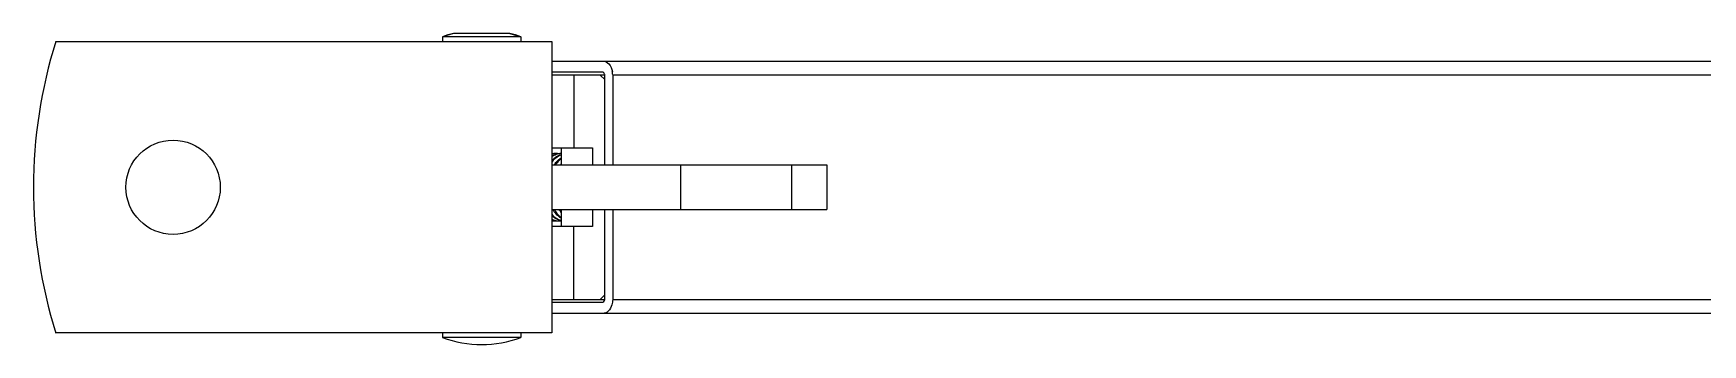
# Model space of a CAD drawing. Extents: x 69728788 to 150676229, y 20327566 to 43663798.
# Drawn here: x 75463296 to 75464652, y 20746667 to 20746919 of the extents above; entities that cross this region are included whole.
import ezdxf

# ---------------------------------------------------------------- set-up
doc = ezdxf.new("R2010")
doc.units = 0
doc.header["$LTSCALE"] = 1000
doc.header["$MEASUREMENT"] = 0
doc.layers.get('0').update_dxf_attribs({"linetype": 'CONTINUOUS'})
doc.layers.add('02___PRT_ALL_AXES', color=7, linetype='CONTINUOUS')

msp = doc.modelspace()

# ---------------------------------------------------------------- linework, layer by layer
at = {"color": 0, "linetype": 'Continuous'}
for p, q in [((75463314.6, 20746913), (75463717.5, 20746913)), ((75463628.6, 20746916.6), (75463628.6, 20746913)), ((75463692.4, 20746916.6), (75463692.4, 20746913)), ((75463717.5, 20746913), (75463717.5, 20746676.1)), ((75463717.5, 20746897), (75465601.9, 20746897)), ((75463758.9, 20746887.9), (75463717.5, 20746887.9)), ((75463760.5, 20746885.6), (75463717.5, 20746885.6)), ((75463735.3, 20746885.6), (75463735.3, 20746826.4)), ((75463760.5, 20746812.7), (75463760.5, 20746885.6)), ((75465696.5, 20746885.6), (75463766.9, 20746885.6)), ((75463766.9, 20746885.6), (75463766.9, 20746812.7)), ((75463717.5, 20746826.4), (75463750.5, 20746826.4)), ((75463725, 20746821.8), (75463725, 20746821.8)), ((75463717.5, 20746812.7), (75463940.9, 20746812.7)), ((75463822, 20746812.7), (75463822, 20746776.3)), ((75463912.2, 20746812.7), (75463912.2, 20746776.3)), ((75463940.9, 20746812.7), (75463940.9, 20746776.3)), ((75463717.5, 20746776.3), (75463940.9, 20746776.3)), ((75463760.5, 20746703.4), (75463760.5, 20746776.3)), ((75463766.9, 20746776.3), (75463766.9, 20746703.4)), ((75463750.5, 20746762.6), (75463717.5, 20746762.6)), ((75463735.3, 20746703.4), (75463735.3, 20746762.6)), ((75463717.5, 20746703.4), (75463760.5, 20746703.4)), ((75463717.5, 20746701.1), (75463758.9, 20746701.1)), ((75463766.9, 20746703.4), (75465696.5, 20746703.4)), ((75465601.9, 20746692), (75463717.5, 20746692)), ((75463717.5, 20746676.1), (75463314.6, 20746676.1)), ((75463628.6, 20746676.1), (75463628.6, 20746672.4)), ((75463692.4, 20746676.1), (75463692.4, 20746672.4))]:
    msp.add_line(p, q, dxfattribs=at)
for centre, radius, start, end in [((75463691.2, 20746794.5), 394.7, 162.5364, 197.4636), ((75463751, 20746885.7), 15.9, 359.9699, 10.667), ((75463716.3, 20746806.9), 14.9, 82.4837, 85.3612), ((75463721.2, 20746806.6), 15.2, 99.4059, 104.0602), ((75463720.2, 20746806.8), 15.1, 97.5196, 100.3775), ((75463720.1, 20746807), 14.9, 90.0172, 97.5261), ((75463721.1, 20746806.9), 15, 93.7181, 99.4047), ((75463721.1, 20746807.1), 14.8, 90.0033, 93.71), ((75463725.1, 20746806.3), 15.6, 104.2329, 107.4998), ((75463721.1, 20746807), 14.9, 82.2882, 89.9823), ((75463725, 20746806.7), 15.2, 97.342, 104.2378), ((75463725, 20746807), 14.9, 90.0162, 97.3323), ((75463742.8, 20746797.8), 26.8, 144.584, 145.9763), ((75463746.9, 20746797.7), 27, 145.3596, 145.974), ((75463746.5, 20746798), 26.5, 144.0186, 145.3617), ((75463745.1, 20746789.3), 25.4, 210.9338, 212.8546), ((75463743.7, 20746788.3), 23.6, 212.8181, 217.9395), ((75463746.3, 20746789.4), 25.6, 210.8557, 211.764), ((75463745.7, 20746789), 24.9, 211.7583, 213.8494), ((75463722.8, 20746781), 13.8, 247.0287, 253.5614), ((75463718.7, 20746779.9), 12.7, 264.401, 265.6635), ((75463717.7, 20746779.7), 12.5, 268.8134, 269.9997), ((75463718.7, 20746779.8), 12.6, 265.6608, 269.9953), ((75463718.7, 20746779.9), 12.7, 270.0261, 278.8295), ((75463722.7, 20746780.5), 13.3, 253.5974, 254.6218), ((75463722.6, 20746780.3), 13.1, 254.6083, 261.1845), ((75463722.6, 20746779.9), 12.7, 261.1911, 269.9741), ((75463723.5, 20746779.8), 12.6, 265.6605, 269.9953), ((75463723.5, 20746779.8), 12.7, 270.0139, 276.93), ((75463727.5, 20746780.5), 13.3, 253.5953, 254.6668), ((75463727.5, 20746780.3), 13.1, 254.6598, 259.3157)]:
    msp.add_arc(centre, radius, start, end, dxfattribs=at)
for points, knots in [([(75463758.9, 20746897), (75463760.7, 20746897), (75463764.7, 20746894.8), (75463766.2, 20746890.8), (75463766.7, 20746888.6)], [0, 0, 0, 0, 0.4468, 1, 1, 1, 1]), ([(75463760.5, 20746885.6), (75463760.5, 20746885.9), (75463760.4, 20746886.9), (75463759.6, 20746887.9), (75463758.9, 20746887.9)], [0, 0, 0, 0, 0.29846, 1, 1, 1, 1]), ([(75463725, 20746821.8), (75463723.7, 20746821.7), (75463721, 20746821.2), (75463718.6, 20746820), (75463717.4, 20746819.3)], [0, 0, 0, 0, 0.49066, 1, 1, 1, 1]), ([(75463717.4, 20746816.1), (75463718, 20746816.7), (75463720.2, 20746818.8), (75463722.9, 20746820.4), (75463725, 20746821.1)], [0, 0, 0, 0, 0.263007, 1, 1, 1, 1]), ([(75463717.5, 20746819.9), (75463717.7, 20746820), (75463718.7, 20746820.5), (75463719.7, 20746820.9), (75463720.4, 20746821.2)], [0, 0, 0, 0, 0.253666, 1, 1, 1, 1]), ([(75463725, 20746820.7), (75463724.3, 20746820.4), (75463721.5, 20746819), (75463719, 20746816.9), (75463717.5, 20746815)], [0, 0, 0, 0, 0.238978, 1, 1, 1, 1]), ([(75463719.6, 20746812.8), (75463720, 20746813.4), (75463721.6, 20746815.5), (75463723.5, 20746817.4), (75463725, 20746818.5)], [0, 0, 0, 0, 0.260528, 1, 1, 1, 1]), ([(75463725, 20746817.8), (75463724.7, 20746817.5), (75463723.2, 20746816.1), (75463721.9, 20746814.6), (75463721, 20746813.4)], [0, 0, 0, 0, 0.242618, 1, 1, 1, 1]), ([(75463725, 20746769.3), (75463724.4, 20746769.7), (75463721.8, 20746771.6), (75463719.8, 20746774.1), (75463718.5, 20746776.2)], [0, 0, 0, 0, 0.235297, 1, 1, 1, 1]), ([(75463719.5, 20746776.2), (75463719.9, 20746775.6), (75463721.4, 20746773.3), (75463723.4, 20746771.2), (75463725, 20746770)], [0, 0, 0, 0, 0.26441, 1, 1, 1, 1]), ([(75463717.4, 20746772.5), (75463718.5, 20746771.3), (75463720.8, 20746769.3), (75463723.6, 20746768), (75463725, 20746767.6)], [0, 0, 0, 0, 0.519467, 1, 1, 1, 1]), ([(75463723.8, 20746767.7), (75463723.2, 20746767.9), (75463720.9, 20746768.7), (75463718.8, 20746770.2), (75463717.5, 20746771.5)], [0, 0, 0, 0, 0.239996, 1, 1, 1, 1]), ([(75463717.5, 20746768.7), (75463717.9, 20746768.5), (75463719.5, 20746767.7), (75463721.3, 20746767.3), (75463722.6, 20746767.2)], [0, 0, 0, 0, 0.256497, 1, 1, 1, 1]), ([(75463758.9, 20746701.1), (75463759.6, 20746701.1), (75463760.4, 20746702.2), (75463760.5, 20746703.1), (75463760.5, 20746703.4)], [0, 0, 0, 0, 0.70154, 1, 1, 1, 1]), ([(75463766.3, 20746698.9), (75463765.7, 20746697.1), (75463764, 20746693.7), (75463760.5, 20746692), (75463758.9, 20746692)], [0, 0, 0, 0, 0.547859, 1, 1, 1, 1])]:
    msp.add_open_spline(points, degree=3, knots=knots, dxfattribs=at)
msp.add_open_spline([(75463766.9, 20746703.4), (75463766.9, 20746701.9), (75463766.7, 20746700.4), (75463766.3, 20746698.9)], degree=3, dxfattribs=at)
at = {"layer": '02___PRT_ALL_AXES', "color": 0, "linetype": 'Continuous'}
for p, q in [((75463637.7, 20746919.5), (75463628.6, 20746916.6)), ((75463692.4, 20746916.6), (75463628.6, 20746916.6)), ((75463628.6, 20746916.6), (75463628.6, 20746913)), ((75463683.3, 20746919.5), (75463637.7, 20746919.5)), ((75463683.3, 20746919.5), (75463692.4, 20746916.6)), ((75463692.4, 20746916.6), (75463692.4, 20746913)), ((75463760.5, 20746882), (75463756.8, 20746885.6)), ((75463725, 20746826.4), (75463725, 20746812.7)), ((75463750.5, 20746826.4), (75463750.5, 20746812.7)), ((75463725, 20746776.3), (75463725, 20746762.6)), ((75463750.5, 20746776.3), (75463750.5, 20746762.6)), ((75463756.8, 20746703.4), (75463760.5, 20746707)), ((75463628.6, 20746676.1), (75463628.6, 20746672.4)), ((75463692.4, 20746672.4), (75463628.6, 20746672.4)), ((75463692.4, 20746676.1), (75463692.4, 20746672.4))]:
    msp.add_line(p, q, dxfattribs=at)
msp.add_circle((75463409.9, 20746794.5), 38.3, dxfattribs=at)
for centre, start, end in [((75463660.5, 20746831.3), 104.4775, 110.4873), ((75463660.5, 20746831.3), 69.5127, 75.5225), ((75463660.5, 20746757.8), 249.5127, 290.4873)]:
    msp.add_arc(centre, 91.1, start, end, dxfattribs=at)

doc.saveas('drawing.dxf')
